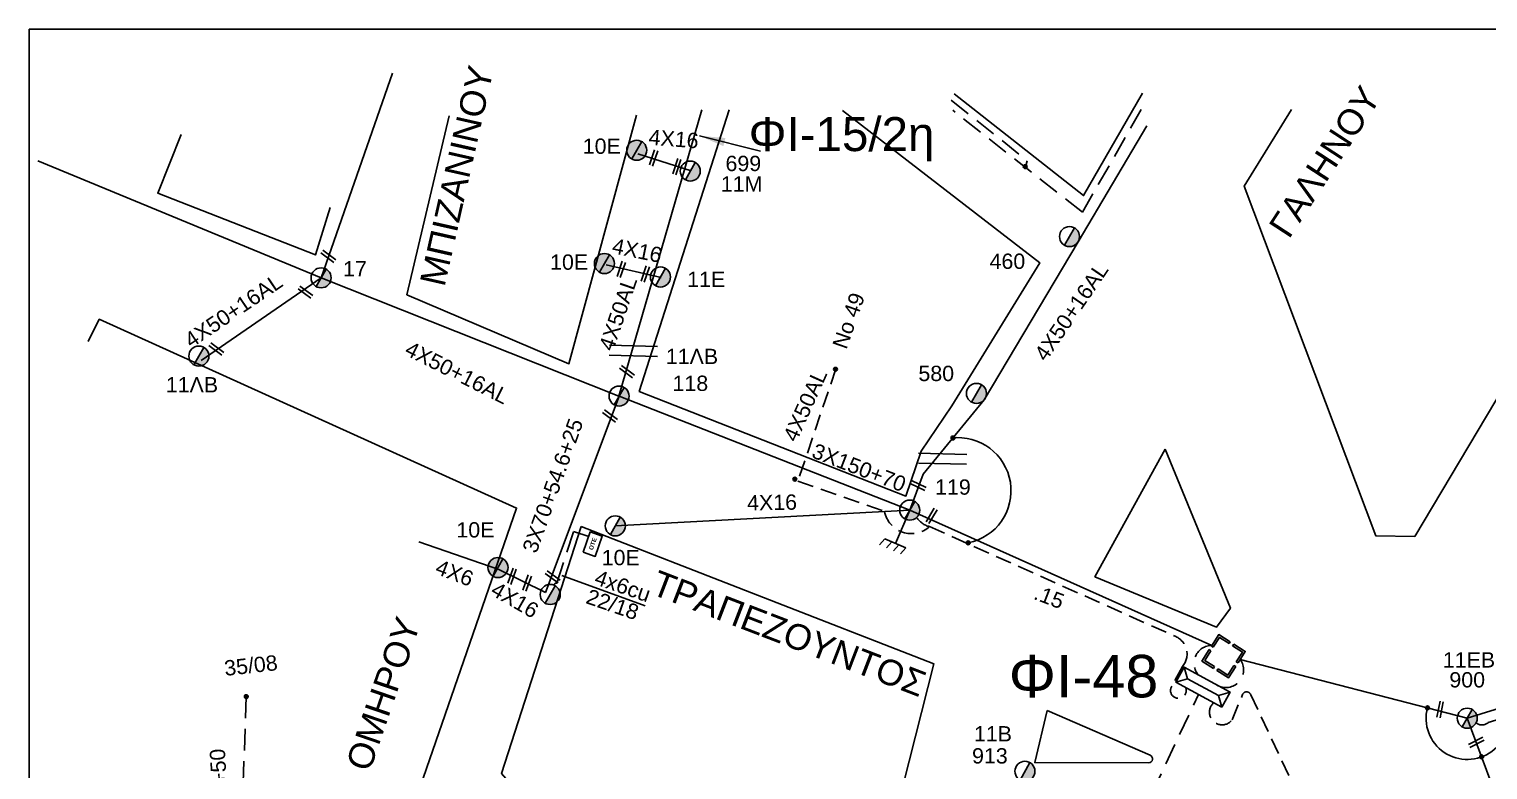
# Model space of a CAD drawing. Header units: millimetres. Extents: x 72 to 3039, y -786 to 786.
# Drawn here: x 111.7 to 283.2, y 688.1 to 775.2 of the extents above; entities that cross this region are included whole.
import ezdxf

# ---------------------------------------------------------------- set-up
doc = ezdxf.new("R2010")
doc.units = ezdxf.units.MM
doc.linetypes.add('DASHED', pattern=[19.05, 12.7, -6.35])
for name, color, linetype in [('Pillar OTE', 7, 'Continuous'), ('Άγνωστα', 7, 'Continuous'), ('Γέφυρες Εναέριου Δικτύου', 7, 'Continuous'), ('Γείωση', 7, 'Continuous'), ('Γυμνά εναέρια ΧΤ (3Φ)   4x50AL', 7, 'Continuous'), ('Γυμνά εναέρια ΧΤ και ΦΟΠ (3Φ)   4x50+16AL', 7, 'Continuous'), ('Εναέρια παροχή ΧΤ 4x16', 7, 'SYN_LINE'), ('Επιγραφές - Σχήματα', 7, 'Continuous'), ('Καλώδια ΧΤ   3x150+70 XLPE', 7, 'DASHED'), ('Μηχανική τομή', 7, 'Continuous'), ('Στύλος Ξύλινος', 7, 'Continuous'), ('Στύλος Ξύλινος @ 1', 7, 'Continuous'), ('Στύλος ΦΜ', 7, 'Continuous'), ('Στύλος ΦΜ @ 1', 7, 'Continuous'), ('Συνδέσεις', 7, 'Continuous'), ('Συνεστραμμένα ΧΤ   3x70+54.6+25 AL', 7, 'SYN_LINE'), ('Τομή', 7, 'Continuous'), ('Υποσταθμός πόλεως', 7, 'Continuous'), ('Υπόβαθρο ΔΕΗ', 7, 'Continuous'), ('Υπόγεια Καλώδια Δικτύου ΧΤ   .10', 7, 'DASHED'), ('Υπόγεια Καλώδια Δικτύου ΧΤ   .15', 7, 'DASHED'), ('Υπόγεια καλώδια Παροχών ΧΤ   4x16AL', 7, 'DASHED'), ('Υπόγεια καλώδια Παροχών ΧΤ   4x50AL', 7, 'DASHED'), ('Υπόγεια καλώδια Παροχών ΧΤ   4x6', 7, 'DASHED')]:
    doc.layers.add(name, color=color, linetype=linetype)
doc.styles.get("Standard").update_dxf_attribs({"font": 'arial.ttf'})
doc.linetypes.add('SYN_LINE', pattern='A,0.5,-0.0001,["/\\/\\/\\/",Standard,S=0.1,R=0,X=0,Y=-0.05],-0.25', length=0.7501)
doc.dimstyles.new('ISO-25', dxfattribs={"dimtxt": 2.5, "dimasz": 2.5, "dimexe": 1.25, "dimexo": 0.625, "dimtad": 1, "dimtxsty": 'Standard', "dimcen": 2.5, "dimadec": 0, "dimazin": 0, "dimtfac": 1, "dimtmove": 0, "dimatfit": 3, "dimfxl": 1, "dimarcsym": 0})

# ---------------------------------------------------------------- blocks, each defined once
blk = doc.blocks.new('ΥΠΑΡΧΩΝ ΤΣΙΜΕΝΤΕΝΙΟΣ ΣΤΥΛΟΣ')
at = {"layer": 'Στύλος ΦΜ'}
blk.add_hatch(color=7, dxfattribs=at).paths.add_polyline_path([(-1.29, -2.28, 0.574793), (2.62, 0, 0.268822), (1.3, 2.27)])
at = {"layer": 'Στύλος ΦΜ', "color": 7}
blk.add_line((-1.29, -2.28), (1.3, 2.27), dxfattribs=at)
blk.add_circle((0, 0), 2.62, dxfattribs=at)
at = {"layer": 'Στύλος ΦΜ', "flags": 4}
for tag, p in [('ΑΡΙΘΜΟΣ', (-4.68, 8.05)), ('ΤΥΠΟΣ', (-4.91, 3.03))]:
    blk.add_attdef(tag, p, '', height=4, dxfattribs=at)
blk = doc.blocks.new('ΥΠΟΣΤΑΘΜΟΣ ΠΟΛΕΩΣ')
at = {"layer": 'Υποσταθμός πόλεως', "linetype": 'Continuous', "ltscale": 40}
blk.add_lwpolyline([(-8.57, 2.82), (8.57, 2.82), (8.57, -2.82), (-8.57, -2.82)], close=True, dxfattribs=at)
for points in [[(-5.75, 0), (-8.57, 2.82)], [(5.75, 0), (8.57, 2.82)], [(-8.57, -2.82), (-5.75, 0)], [(-5.75, 0), (5.75, 0)], [(8.57, -2.82), (5.75, 0)]]:
    blk.add_lwpolyline(points, dxfattribs=at)
at = {"layer": 'Υποσταθμός πόλεως', "linetype": 'SYN_LINE', "ltscale": 40, "flags": 1}
for tag, p in [('ΜΕΤΑΣΧΗΜΑΤΙΣΜΟΣ', (10.6, 2.39)), ('ΙΣΧΥΣ', (10.58, -0.41)), ('ΑΡΙΘΜΟΣ', (10.7, -3.13))]:
    blk.add_attdef(tag, p, '', height=1.8, dxfattribs=at)
blk = doc.blocks.new('ΜΗΧΑΝΙΚΗ ΤΟΜΗ')
at = {"layer": 'Μηχανική τομή', "ltscale": 40}
for p, q in [((-1.89, 0.78), (1.89, 0.78)), ((1.89, 0), (-1.89, 0))]:
    blk.add_line(p, q, dxfattribs=at)
blk = doc.blocks.new('ΤΟΜΗ')
at = {"layer": 'Τομή', "ltscale": 40}
for p, q in [((-5.68, 0), (5.68, 0)), ((5.68, -2.33), (-5.68, -2.33))]:
    blk.add_line(p, q, dxfattribs=at)
blk = doc.blocks.new('ΓΕΙΩΣΗ')
at = {"layer": 'Γείωση', "ltscale": 40}
for p, q in [((-2.34, 11.45), (-3, 9.45)), ((-0.34, 11.45), (-1, 9.45)), ((1.66, 11.45), (1, 9.45)), ((3.66, 11.45), (3, 9.45)), ((0, 9.45), (0, 0))]:
    blk.add_line(p, q, dxfattribs=at)
blk.add_lwpolyline([(-3, 9.45), (3, 9.45)], dxfattribs=at)
blk = doc.blocks.new('ΥΠΑΡΧΩΝ ΞΥΛΙΝΟΣ ΣΤΥΛΟΣ')
at = {"layer": 'Στύλος Ξύλινος'}
h = blk.add_hatch(color=7, dxfattribs=at)
h.paths.add_polyline_path([(-2.62, 0, 0.270008), (-1.29, -2.28), (1.3, 2.27, 0.576266)])
h.paths.add_polyline_path([(-1.29, -2.28, 0.574793), (2.62, 0, 0.268822), (1.3, 2.27)])
at = {"layer": 'Στύλος Ξύλινος', "color": 7}
blk.add_line((-1.29, -2.28), (1.3, 2.27), dxfattribs=at)
blk.add_circle((0, 0), 2.62, dxfattribs=at)
at = {"layer": 'Στύλος Ξύλινος', "flags": 4}
for tag, p in [('ΑΡΙΘΜΟΣ', (-4.91, 8.6)), ('ΤΥΠΟΣ', (-4.85, 3.39))]:
    blk.add_attdef(tag, p, '', height=4, dxfattribs=at)
blk = doc.blocks.new('_ΣΥΝΔΕΣΗ')
at = {"layer": 'Συνδέσεις', "linetype": 'SYN_LINE', "ltscale": 40}
blk.add_hatch(color=256, dxfattribs=at).paths.add_polyline_path([(0.5, -0.01, 1), (-0.5, -0.01, 1)])
at = {"layer": 'Συνδέσεις'}
blk.add_circle((0, -0.01), 0.5, dxfattribs=at)
blk = doc.blocks.new('PILLAR ΟΤΕ')
at = {"layer": 'Pillar OTE', "ltscale": 40}
blk.add_lwpolyline([(-3.31, 2.02), (3.39, 2.02), (3.39, -1.99), (-3.31, -1.99)], close=True, dxfattribs=at)
at = {"layer": 'Pillar OTE', "insert": (-1.81, 0.71), "char_height": 1.3575, "width": 109.961, "attachment_point": 1}
blk.add_mtext('{\\fArial|b1|i0|c161|p34;OTE}', dxfattribs=at)

msp = doc.modelspace()

# ---------------------------------------------------------------- hatches: boundary and pattern name
at = {"layer": 'Επιγραφές - Σχήματα', "ltscale": 20}
h = msp.add_hatch(color=7, dxfattribs=at)
h.paths.add_polyline_path([(251.6, 703.99), (250.74, 702.64), (250.95, 702.51), (251.68, 703.64), (252.81, 702.92), (252.95, 703.13)])
h.paths.add_polyline_path([(253.37, 702.86), (253.23, 702.65), (254.37, 701.93), (253.65, 700.79), (253.86, 700.66), (254.72, 702)])
h.paths.add_polyline_path([(252.73, 698.89), (253.59, 700.23), (253.38, 700.37), (252.65, 699.23), (251.52, 699.96), (251.38, 699.75)])
h.paths.add_polyline_path([(249.96, 700.95), (250.68, 702.09), (250.47, 702.22), (249.61, 700.87), (250.96, 700.01), (251.1, 700.23)])

# ---------------------------------------------------------------- linework, layer by layer
at = {"layer": 'Άγνωστα', "color": 1}
msp.add_lwpolyline([(146.02, 745.93), (154.4, 770.01)], dxfattribs=at)
at = {"layer": 'Άγνωστα', "color": 133, "linetype": 'DASHED', "ltscale": 0.2}
for points in [[(220.14, 766.8), (229.08, 759.7), (228.85, 758.93)], [(242.48, 765.72), (235.56, 753.66), (220.32, 765.63)]]:
    msp.add_lwpolyline(points, dxfattribs=at)
at = {"layer": 'Άγνωστα', "color": 7, "linetype": 'DASHED', "ltscale": 0.2}
msp.add_lwpolyline([(137.22, 696.7), (136.52, 677.41), (123.54, 676.6, 0.943603), (121.17, 677.1, 64.561217)], format="xyb", dxfattribs=at)
at = {"layer": 'Άγνωστα', "color": 151, "linetype": 'DASHED', "ltscale": 0.2}
msp.add_lwpolyline([(213.31, 674.96), (212.7, 683.75), (243.74, 685.33), (249.21, 696.93)], dxfattribs=at)
at = {"layer": 'Γέφυρες Εναέριου Δικτύου'}
msp.add_arc((220.92, 720.9), 6.24, 281.1467, 97.0602, dxfattribs=at)
at = {"layer": 'Γέφυρες Εναέριου Δικτύου', "ltscale": 40}
msp.add_arc((280.83, 694.15), 4.85, 165.2405, 17.2169, dxfattribs=at)
at = {"layer": 'Γυμνά εναέρια ΧΤ (3Φ)   4x50AL', "color": 6, "linetype": 'SYN_LINE', "ltscale": 15}
msp.add_lwpolyline([(368.45, 720.48), (341.03, 706.63), (313.73, 704.34), (280.82, 694.15), (254.12, 701.07)], dxfattribs=at)
at = {"layer": 'Γυμνά εναέρια ΧΤ και ΦΟΠ (3Φ)   4x50+16AL', "color": 133}
msp.add_lwpolyline([(215.25, 718.62), (216.84, 722.86), (224.01, 731.6), (235.05, 750.18), (243.14, 763.79)], dxfattribs=at)
at = {"layer": 'Γυμνά εναέρια ΧΤ και ΦΟΠ (3Φ)   4x50+16AL', "color": 1}
for points in [[(181.05, 732.02), (146.02, 745.93), (112.7, 759.67)], [(146.02, 745.93), (131.9, 736.22)], [(250.79, 702.72), (215.26, 718.62), (181.06, 732.03)]]:
    msp.add_lwpolyline(points, dxfattribs=at)
at = {"layer": 'Γυμνά εναέρια ΧΤ και ΦΟΠ (3Φ)   4x50+16AL', "color": 1, "linetype": 'DASHED', "ltscale": 0.2}
msp.add_lwpolyline([(249.2, 699.24, -0.636879), (250.79, 702.72, 0.197391)], format="xyb", dxfattribs=at)
at = {"layer": 'Εναέρια παροχή ΧΤ 4x16', "color": 1, "linetype": 'Continuous', "ltscale": 20}
msp.add_lwpolyline([(180.62, 716.77), (215.26, 718.62)], dxfattribs=at)
at = {"layer": 'Εναέρια παροχή ΧΤ 4x16', "color": 1, "ltscale": 15}
msp.add_lwpolyline([(172.39, 708.93), (166.91, 711.63)], dxfattribs=at)
at = {"layer": 'Επιγραφές - Σχήματα', "color": 7, "ltscale": 20}
for p, q in [((250.47, 702.22), (250.68, 702.09)), ((250.74, 702.64), (250.95, 702.51)), ((252.95, 703.13), (252.81, 702.92)), ((253.37, 702.86), (253.23, 702.65)), ((251.1, 700.23), (250.96, 700.01)), ((253.38, 700.37), (253.59, 700.23)), ((253.65, 700.79), (253.86, 700.66)), ((251.52, 699.96), (251.38, 699.75))]:
    msp.add_line(p, q, dxfattribs=at)
at = {"layer": 'Επιγραφές - Σχήματα'}
msp.add_lwpolyline([(111.68, -308.22), (2083.59, -308.22), (2083.59, 775.16), (111.68, 775.16)], close=True, dxfattribs=at)
at = {"layer": 'Επιγραφές - Σχήματα', "color": 7, "ltscale": 20}
for points in [[(250.74, 702.64), (251.6, 703.99), (252.95, 703.13)], [(250.95, 702.51), (251.68, 703.64), (252.81, 702.92)], [(250.96, 700.01), (249.61, 700.87), (250.47, 702.22)], [(251.1, 700.23), (249.96, 700.95), (250.68, 702.09)], [(253.23, 702.65), (254.37, 701.93), (253.65, 700.79)], [(253.37, 702.86), (254.72, 702), (253.86, 700.66)], [(253.59, 700.23), (252.73, 698.89), (251.38, 699.75)], [(253.38, 700.37), (252.65, 699.23), (251.52, 699.96)]]:
    msp.add_lwpolyline(points, dxfattribs=at)
at = {"layer": 'Επιγραφές - Σχήματα', "color": 6, "linetype": 'DASHED', "ltscale": 0.2}
msp.add_arc((252.44, 699.84), 2.08, 239.3863, 36.2609, dxfattribs=at)
at = {"layer": 'Καλώδια ΧΤ   3x150+70 XLPE', "color": 133, "ltscale": 0.15}
msp.add_lwpolyline([(202.1, 722.02), (212.29, 718.46, 0.586103), (217.58, 716.68)], format="xyb", dxfattribs=at)
msp.add_arc((218.13, 719.06), 2.44, 211.9447, 256.9577, dxfattribs=at)
at = {"layer": 'Συνεστραμμένα ΧΤ   3x70+54.6+25 AL', "color": 1, "ltscale": 20}
msp.add_lwpolyline([(181.06, 732.03), (172.39, 708.93)], dxfattribs=at)
at = {"layer": 'Συνεστραμμένα ΧΤ   3x70+54.6+25 AL', "color": 6, "ltscale": 15}
msp.add_lwpolyline([(280.83, 694.15), (287.5, 676.14), (294.49, 659.36), (302.52, 643.56)], dxfattribs=at)
at = {"layer": 'Υπόβαθρο ΔΕΗ'}
for points in [[(242.62, 767.66), (235.7, 755.6), (220.46, 767.57)], [(207.34, 765.62), (230.55, 747.7), (220.19, 730.89), (216.6, 725.54), (214.8, 720.27), (183.43, 732.57), (194.02, 765.68)], [(289.45, 740.32), (274.64, 715.52), (270.06, 715.6), (254.57, 756.7), (260.14, 765.71)], [(183.11, 765.04), (175.16, 735.82), (156.1, 743.95), (161.07, 764.97)], [(129.55, 762.77), (126.8, 755.89), (145.35, 748.62), (147.07, 754.19)], [(118.63, 738.43), (119.92, 741.07), (169.01, 718.85), (155.88, 680.87), (117.63, 678.26)], [(245.3, 725.8), (252.97, 707.1), (251.31, 704.84), (237.03, 710.78), (245.3, 725.8)], [(176.61, 716.69), (218.09, 700.54), (214.46, 686.32), (171.71, 682.51), (167.24, 687.64), (176.61, 716.69)]]:
    msp.add_lwpolyline(points, dxfattribs=at)
msp.add_lwpolyline([(231.42, 695.06), (243.51, 689.8, -0.777324), (243.37, 688.89), (229.96, 688.94), (231.42, 695.06)], format="xyb", dxfattribs=at)
at = {"layer": 'Υπόγεια Καλώδια Δικτύου ΧΤ   .10', "color": 62, "ltscale": 0.15}
msp.add_lwpolyline([(250.99, 695.96, 1.091756), (253.17, 693.95), (254.4, 696.96, -0.669634), (255.36, 696.9), (264.59, 677.36), (275.67, 683.19), (299.63, 691.52), (328.73, 621.86, -1.01034), (330.77, 617.25), (336.08, 604.33)], format="xyb", dxfattribs=at)
at = {"layer": 'Υπόγεια Καλώδια Δικτύου ΧΤ   .15', "color": 133, "ltscale": 0.15}
msp.add_lwpolyline([(217.58, 716.68), (246.53, 703.75, -0.497988), (247.34, 700.25), (246.06, 697.91, 1.619532), (247.71, 697.75)], format="xyb", dxfattribs=at)
at = {"layer": 'Υπόγεια καλώδια Παροχών ΧΤ   4x16AL', "color": 27, "ltscale": 15}
msp.add_lwpolyline([(189.55, 758.5), (183.26, 760.51)], dxfattribs=at)
at = {"layer": 'Υπόγεια καλώδια Παροχών ΧΤ   4x16AL', "color": 27, "ltscale": 40}
msp.add_lwpolyline([(186.02, 745.97), (179.56, 747.44)], dxfattribs=at)
at = {"layer": 'Υπόγεια καλώδια Παροχών ΧΤ   4x50AL', "color": 27, "linetype": 'Continuous', "ltscale": 0.15}
msp.add_lwpolyline([(190.81, 765.69), (181.05, 732.02)], dxfattribs=at)
at = {"layer": 'Υπόγεια καλώδια Παροχών ΧΤ   4x50AL', "color": 133, "ltscale": 0.15}
msp.add_lwpolyline([(206.56, 735.24), (202.1, 722.02)], dxfattribs=at)
at = {"layer": 'Υπόγεια καλώδια Παροχών ΧΤ   4x6', "color": 1, "linetype": 'DASHED', "ltscale": 0.2}
msp.add_lwpolyline([(173.47, 709.76, -0.615138), (173.74, 710.04), (175.71, 716.11)], format="xyb", dxfattribs=at)
msp.add_lwpolyline([(175.71, 716.11), (177.49, 715.53)], dxfattribs=at)
at = {"layer": 'Υπόγεια καλώδια Παροχών ΧΤ   4x6', "color": 1, "linetype": 'SYN_LINE', "ltscale": 10}
msp.add_lwpolyline([(166.91, 711.63), (157.51, 714.9)], dxfattribs=at)
at = {"layer": 'Υπόγεια καλώδια Παροχών ΧΤ   4x6', "color": 6, "linetype": 'DASHED', "ltscale": 0.2}
msp.add_lwpolyline([(281.88, 693.63, 0.397362), (283.3, 693.65), (291.86, 696.3), (290.69, 700.09)], format="xyb", dxfattribs=at)

# ---------------------------------------------------------------- block references
at = {"layer": 'Pillar OTE', "xscale": 0.375, "yscale": 0.375, "zscale": 0.375, "rotation": 71}
msp.add_blockref('PILLAR ΟΤΕ', (177.96, 714.6), dxfattribs=at)
at = {"layer": 'Γείωση', "xscale": 0.4499999999998566, "yscale": 0.4499999999998566, "zscale": 0.4499999999998566, "rotation": 156.7228847482834}
msp.add_blockref('ΓΕΙΩΣΗ', (215.25, 718.62), dxfattribs=at)
at = {"layer": 'Μηχανική τομή'}
for p, xscale, yscale, zscale, rotation in [((185.31, 759.97), 0.5000000000001645, 0.5000000000001645, 0.5000000000001645, 71.28223366570143), ((188.04, 758.93), 0.5000000000001645, 0.5000000000001645, 0.5000000000001645, 71.28223366570143), ((146.98, 748.63), 0.500000000000143, 0.500000000000143, 0.500000000000143, 143.2487458071074), ((181.51, 746.85), 0.5000000000001645, 0.5000000000001645, 0.5000000000001645, 71.28223366570143), ((184.32, 746.31), 0.5000000000001645, 0.5000000000001645, 0.5000000000001645, 71.28223366570143), ((144.29, 744.4), 0.500000000000143, 0.500000000000143, 0.500000000000143, 143.2487458071074), ((133.8, 737.73), 0.500000000000143, 0.500000000000143, 0.500000000000143, 143.2487458071074), ((182.12, 735.07), 0.500000000000143, 0.500000000000143, 0.500000000000143, 143.2487458071074), ((180.12, 729.84), 0.500000000000143, 0.500000000000143, 0.500000000000143, 143.2487458071074), ((216.16, 721.34), 0.5000000000001995, 0.5000000000001995, 0.5000000000001995, 334.9377984973763), ((217.65, 718.04), 0.500000000000063, 0.500000000000063, 0.500000000000063, 239.2368297366403), ((168.65, 710.77), 0.5000000000001457, 0.5000000000001457, 0.5000000000001457, 70.08600158351969), ((170.43, 709.98), 0.5000000000001457, 0.5000000000001457, 0.5000000000001457, 70.08600158351969), ((173.37, 710.93), 0.500000000000143, 0.500000000000143, 0.500000000000143, 143.2487458071074), ((277.44, 695.22), 0.5000000000000684, 0.5000000000000684, 0.5000000000000684, 258.7354060478051), ((281.81, 691.49), 0.500000000000069, 0.500000000000069, 0.500000000000069, 206.6738276913492)]:
    msp.add_blockref('ΜΗΧΑΝΙΚΗ ΤΟΜΗ', p, dxfattribs=dict(at, xscale=xscale, yscale=yscale, zscale=zscale, rotation=rotation))
at = {"layer": 'Στύλος Ξύλινος @ 1', "ltscale": 40}
ref = msp.add_blockref('ΥΠΑΡΧΩΝ ΞΥΛΙΝΟΣ ΣΤΥΛΟΣ', (183.14, 760.93), dxfattribs=dict(at, xscale=0.4499999999998181, yscale=0.4499999999998181, zscale=0.4499999999998181))
ref.add_attrib('ΤΥΠΟΣ', '10E', (176.79, 760.51), dxfattribs={"layer": 'Στύλος Ξύλινος', "height": 1.8, "flags": 4})
ref = msp.add_blockref('ΥΠΑΡΧΩΝ ΞΥΛΙΝΟΣ ΣΤΥΛΟΣ', (179.34, 747.61), dxfattribs=dict(at, xscale=0.4499999999998181, yscale=0.4499999999998181, zscale=0.4499999999998181))
ref.add_attrib('ΑΡΙΘΜΟΣ', '10E', (172.95, 746.88), dxfattribs={"layer": 'Στύλος Ξύλινος', "height": 1.8, "flags": 4})
ref = msp.add_blockref('ΥΠΑΡΧΩΝ ΞΥΛΙΝΟΣ ΣΤΥΛΟΣ', (166.82, 711.87), dxfattribs=dict(at, xscale=0.4499999999998181, yscale=0.4499999999998181, zscale=0.4499999999998181))
ref.add_attrib('ΤΥΠΟΣ', '10E', (161.93, 715.4), dxfattribs={"layer": 'Στύλος Ξύλινος', "height": 1.8, "flags": 4})
at = {"layer": 'Στύλος ΦΜ @ 1', "ltscale": 40}
ref = msp.add_blockref('ΥΠΑΡΧΩΝ ΤΣΙΜΕΝΤΕΝΙΟΣ ΣΤΥΛΟΣ', (189.44, 758.48), dxfattribs=dict(at, xscale=0.4499999999998181, yscale=0.4499999999998181, zscale=0.4499999999998181))
ref.add_attrib('ΤΥΠΟΣ', '11M', (193.03, 756.07), dxfattribs={"layer": 'Στύλος ΦΜ', "height": 1.8, "flags": 4})
ref.add_attrib('ΑΡΙΘΜΟΣ', '699', (193.58, 758.48), dxfattribs={"layer": 'Στύλος ΦΜ', "height": 1.8, "flags": 4})
ref = msp.add_blockref('ΥΠΑΡΧΩΝ ΤΣΙΜΕΝΤΕΝΙΟΣ ΣΤΥΛΟΣ', (234.04, 750.78), dxfattribs=dict(at, xscale=0.4499999999998181, yscale=0.4499999999998181, zscale=0.4499999999998181))
ref.add_attrib('ΑΡΙΘΜΟΣ', '460', (224.64, 746.98), dxfattribs={"layer": 'Στύλος ΦΜ', "height": 1.8, "flags": 4})
ref = msp.add_blockref('ΥΠΑΡΧΩΝ ΤΣΙΜΕΝΤΕΝΙΟΣ ΣΤΥΛΟΣ', (146.02, 745.93), dxfattribs=dict(at, xscale=0.4499999999998181, yscale=0.4499999999998181, zscale=0.4499999999998181))
ref.add_attrib('ΑΡΙΘΜΟΣ', '17', (148.6, 746.09), dxfattribs={"layer": 'Στύλος ΦΜ', "height": 1.8, "flags": 4})
ref = msp.add_blockref('ΥΠΑΡΧΩΝ ΤΣΙΜΕΝΤΕΝΙΟΣ ΣΤΥΛΟΣ', (185.93, 746.03), dxfattribs=dict(at, xscale=0.4499999999998181, yscale=0.4499999999998181, zscale=0.4499999999998181))
ref.add_attrib('ΤΥΠΟΣ', '11E', (189.07, 744.85), dxfattribs={"layer": 'Στύλος ΦΜ', "height": 1.8, "flags": 4})
ref = msp.add_blockref('ΥΠΑΡΧΩΝ ΤΣΙΜΕΝΤΕΝΙΟΣ ΣΤΥΛΟΣ', (131.64, 736.73), dxfattribs=dict(at, xscale=0.4499999999998181, yscale=0.4499999999998181, zscale=0.4499999999998181))
ref.add_attrib('ΑΡΙΘΜΟΣ', '11ΛB', (127.75, 732.46), dxfattribs={"layer": 'Στύλος ΦΜ', "height": 1.8, "flags": 4})
ref = msp.add_blockref('ΥΠΑΡΧΩΝ ΤΣΙΜΕΝΤΕΝΙΟΣ ΣΤΥΛΟΣ', (181.06, 732.03), dxfattribs=dict(at, xscale=0.4499999999998181, yscale=0.4499999999998181, zscale=0.4499999999998181))
ref.add_attrib('ΤΥΠΟΣ', '11ΛΒ', (186.56, 735.79), dxfattribs={"layer": 'Στύλος ΦΜ', "height": 1.8, "flags": 4})
ref.add_attrib('ΑΡΙΘΜΟΣ', '118', (187.35, 732.63), dxfattribs={"layer": 'Στύλος ΦΜ', "height": 1.8, "flags": 4})
ref = msp.add_blockref('ΥΠΑΡΧΩΝ ΤΣΙΜΕΝΤΕΝΙΟΣ ΣΤΥΛΟΣ', (223.1, 732.34), dxfattribs=dict(at, xscale=0.4499999999998181, yscale=0.4499999999998181, zscale=0.4499999999998181))
ref.add_attrib('ΑΡΙΘΜΟΣ', '580', (216.27, 733.79), dxfattribs={"layer": 'Στύλος ΦΜ', "height": 1.8, "flags": 4})
ref = msp.add_blockref('ΥΠΑΡΧΩΝ ΤΣΙΜΕΝΤΕΝΙΟΣ ΣΤΥΛΟΣ', (215.25, 718.62), dxfattribs=dict(at, xscale=0.4499999999998181, yscale=0.4499999999998181, zscale=0.4499999999998181))
ref.add_attrib('ΑΡΙΘΜΟΣ', '119', (218.23, 720.43), dxfattribs={"layer": 'Στύλος ΦΜ', "height": 1.8, "flags": 4})
ref = msp.add_blockref('ΥΠΑΡΧΩΝ ΤΣΙΜΕΝΤΕΝΙΟΣ ΣΤΥΛΟΣ', (180.62, 716.77), dxfattribs=dict(at, xscale=0.4499999999998181, yscale=0.4499999999998181, zscale=0.4499999999998181))
ref.add_attrib('ΤΥΠΟΣ', '10Ε', (179.02, 712.14), dxfattribs={"layer": 'Στύλος ΦΜ', "height": 1.8, "flags": 4})
at = {"layer": 'Στύλος ΦΜ @ 1', "ltscale": 40, "xscale": 0.4499999999998181, "yscale": 0.4499999999998181, "zscale": 0.4499999999998181}
msp.add_blockref('ΥΠΑΡΧΩΝ ΤΣΙΜΕΝΤΕΝΙΟΣ ΣΤΥΛΟΣ', (172.96, 708.7), dxfattribs=at)
at = {"layer": 'Στύλος ΦΜ @ 1', "ltscale": 40}
ref = msp.add_blockref('ΥΠΑΡΧΩΝ ΤΣΙΜΕΝΤΕΝΙΟΣ ΣΤΥΛΟΣ', (280.82, 694.15), dxfattribs=dict(at, xscale=0.4499999999998181, yscale=0.4499999999998181, zscale=0.4499999999998181))
ref.add_attrib('ΤΥΠΟΣ', '11ΕΒ', (277.95, 700.11), dxfattribs={"layer": 'Στύλος ΦΜ', "height": 1.8, "flags": 4})
ref.add_attrib('ΑΡΙΘΜΟΣ', '900', (278.72, 697.77), dxfattribs={"layer": 'Στύλος ΦΜ', "height": 1.8, "flags": 4})
ref = msp.add_blockref('ΥΠΑΡΧΩΝ ΤΣΙΜΕΝΤΕΝΙΟΣ ΣΤΥΛΟΣ', (228.8, 687.91), dxfattribs=dict(at, xscale=0.4499999999998181, yscale=0.4499999999998181, zscale=0.4499999999998181))
ref.add_attrib('ΤΥΠΟΣ', '11Β', (222.8, 691.42), dxfattribs={"layer": 'Στύλος ΦΜ', "height": 1.8, "flags": 4})
ref.add_attrib('ΑΡΙΘΜΟΣ', '913', (222.58, 688.83), dxfattribs={"layer": 'Στύλος ΦΜ', "height": 1.8, "flags": 4})
at = {"layer": 'Συνδέσεις', "xscale": 0.4499999999998181, "yscale": 0.4499999999998181, "zscale": 0.4499999999998181}
for p in [(228.82, 759.01), (206.52, 735.18), (220.33, 727.11), (201.73, 722.27), (222.13, 714.78), (137.22, 696.7), (276.14, 695.37), (282.51, 689.61)]:
    msp.add_blockref('_ΣΥΝΔΕΣΗ', p, dxfattribs=at)
at = {"layer": 'Τομή'}
for p, xscale, yscale, zscale, rotation in [((182.73, 736.76), 0.4999999999998964, 0.4999999999998964, 0.4999999999998964, 178.4509943449266), ((219.1, 724.08), 0.4999999999998956, 0.4999999999998956, 0.4999999999998956, 178.4509943449299)]:
    msp.add_blockref('ΤΟΜΗ', p, dxfattribs=dict(at, xscale=xscale, yscale=yscale, zscale=zscale, rotation=rotation))
at = {"layer": 'Υποσταθμός πόλεως', "xscale": 0.3585164516080582, "yscale": 0.3585164516080582, "zscale": 0.3585164516080582, "rotation": 151.4430206615438}
msp.add_blockref('ΥΠΟΣΤΑΘΜΟΣ ΠΟΛΕΩΣ', (249.74, 697.8), dxfattribs=at)

# ---------------------------------------------------------------- texts
at = {"layer": 'Άγνωστα', "insert": (133.44, 680.81), "char_height": 1.8, "width": 36.4294, "attachment_point": 1, "rotation": 93.2182}
msp.add_mtext('3x50+50', dxfattribs=at)
at = {"layer": 'Γυμνά εναέρια ΧΤ και ΦΟΠ (3Φ)   4x50+16AL', "char_height": 1.8, "width": 36.4294, "attachment_point": 1}
for insert, rotation in [((229.78, 737.01), 55.6664), ((129.73, 739.1), 34.1951), ((156.53, 738.57), 333.1889)]:
    msp.add_mtext('4X50+16AL', dxfattribs=dict(at, insert=insert, rotation=rotation))
at = {"layer": 'Εναέρια παροχή ΧΤ 4x16', "char_height": 1.8, "width": 36.4294, "attachment_point": 1}
for insert, rotation in [((196.1, 720.36), 1.1476), ((166.72, 710.31), 330.06)]:
    msp.add_mtext('4X16', dxfattribs=dict(at, insert=insert, rotation=rotation))
at = {"layer": 'Επιγραφές - Σχήματα', "attachment_point": 1}
for s, insert, char_height, width, rotation in [('ΜΠΙΖΑΝΙΝΟΥ', (157.6, 745.43), 3, 15.0959, 77.268), ('ΓΑΛHNOY', (257.34, 752.03), 3, 23.9816, 56.8847), ('No 49', (206.1, 738.02), 1.8, 36.4294, 70.8308), ('TPAΠEZOYNTOΣ', (185.72, 711.62), 3, 42.6013, 338.9639), ('ΟΜΗΡΟΥ', (148.88, 688.7), 3, 10.5126, 71.0781), ('35/08', (134.53, 700.91), 1.8, 36.4294, 6.3882)]:
    msp.add_mtext(s, dxfattribs=dict(at, insert=insert, char_height=char_height, width=width, rotation=rotation))
at = {"layer": 'Επιγραφές - Σχήματα', "insert": (196.3, 764.83), "char_height": 4, "width": 36.4294, "attachment_point": 1}
msp.add_mtext('ΦI-15/2η', dxfattribs=at)
at = {"layer": 'Καλώδια ΧΤ   3x150+70 XLPE', "insert": (204.23, 726.54), "char_height": 1.8, "width": 36.4294, "attachment_point": 1, "rotation": 338.9639}
msp.add_mtext('3X150+70', dxfattribs=at)
at = {"layer": 'Συνεστραμμένα ΧΤ   3x70+54.6+25 AL', "insert": (169.64, 714.04), "char_height": 1.8, "width": 36.4294, "attachment_point": 1, "rotation": 70.3264}
msp.add_mtext('3X70+54.6+25', dxfattribs=at)
at = {"layer": 'Υποσταθμός πόλεως', "insert": (226.88, 701.6), "char_height": 5, "width": 36.4294, "attachment_point": 1}
msp.add_mtext('ΦI-48', dxfattribs=at)
at = {"layer": 'Υπόγεια Καλώδια Δικτύου ΧΤ   .15', "insert": (230.35, 709.88), "char_height": 1.8, "width": 36.4294, "attachment_point": 1, "rotation": 338.9639}
msp.add_mtext('.15', dxfattribs=at)
at = {"layer": 'Υπόγεια καλώδια Παροχών ΧΤ   4x16AL', "char_height": 1.8, "width": 36.4294, "attachment_point": 1}
for insert, rotation in [((184.63, 763.39), 355.5834), ((180.49, 750.62), 348.4121)]:
    msp.add_mtext('4X16', dxfattribs=dict(at, insert=insert, rotation=rotation))
at = {"layer": 'Υπόγεια καλώδια Παροχών ΧΤ   4x50AL', "char_height": 1.8, "width": 36.4294, "attachment_point": 1}
for insert, rotation in [((178.64, 737.79), 71.1971), ((200.28, 727.25), 65.6895)]:
    msp.add_mtext('4X50AL', dxfattribs=dict(at, insert=insert, rotation=rotation))
at = {"layer": 'Υπόγεια καλώδια Παροχών ΧΤ   4x50AL', "color": 7, "ltscale": 0.2, "char_height": 1.8, "attachment_point": 1, "rotation": 341}
for s, insert in [('4x6cu', (178.62, 711.65)), ('22/18', (177.62, 709.41))]:
    msp.add_mtext_dynamic_manual_height_columns(s, width=1.8, gutter_width=12.5, heights=[0.118], dxfattribs=dict(at, insert=insert))
at = {"layer": 'Υπόγεια καλώδια Παροχών ΧΤ   4x6', "insert": (159.96, 712.88), "char_height": 1.8, "width": 36.4294, "attachment_point": 1, "rotation": 338.9639}
msp.add_mtext('4X6', dxfattribs=at)

# ---------------------------------------------------------------- leaders
at = {"layer": 'Επιγραφές - Σχήματα', "ltscale": 40}
for points, override in [([(190.54, 762.62), (197.7, 760.83)], {"dimasz": 3, "dimtad": 0}), ([(174.32, 710.93), (184.14, 707.35)], {"dimasz": 0.5, "dimtad": 0})]:
    msp.add_leader(points, dimstyle='ISO-25', override=override, dxfattribs=at)

doc.saveas('drawing.dxf')
